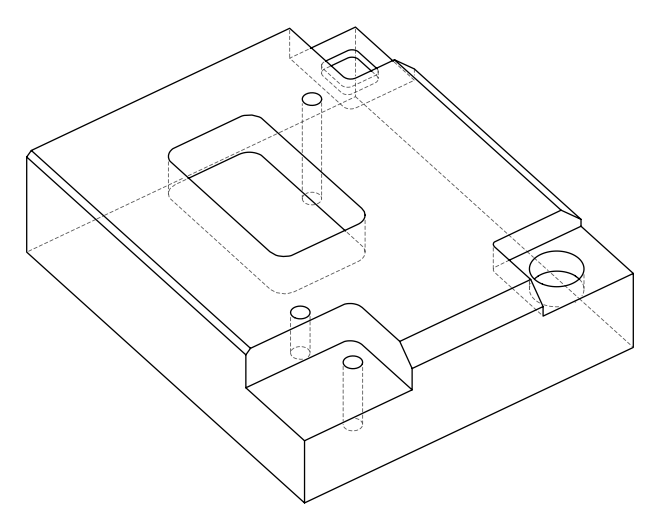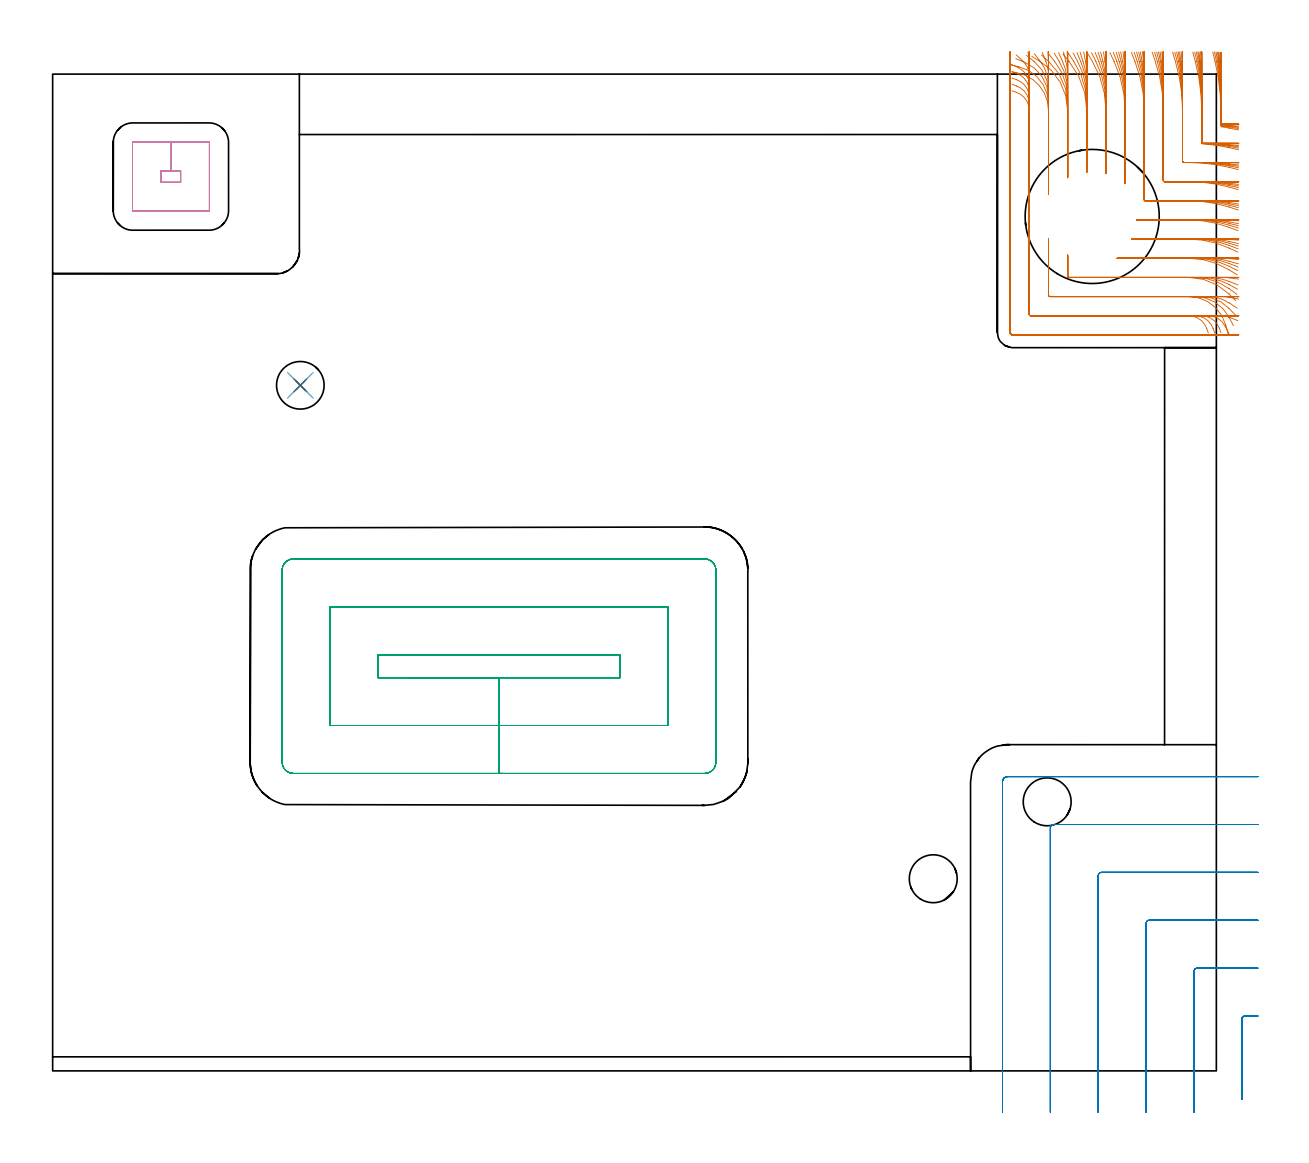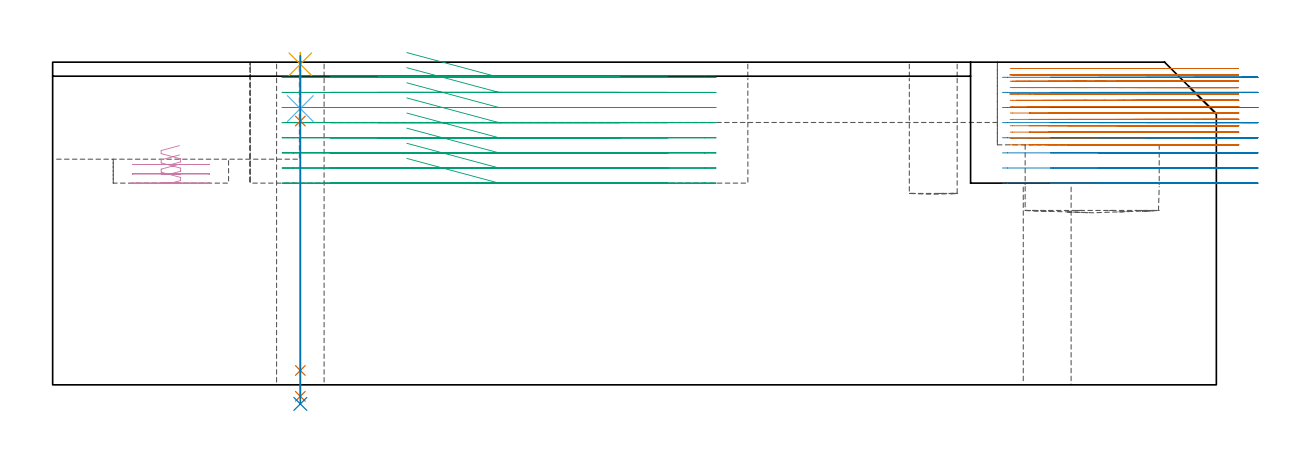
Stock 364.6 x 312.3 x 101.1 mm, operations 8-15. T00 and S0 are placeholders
(PLAN: 15 operations, 11 tool changes, 99.9 min)
(1 INDEXABLE_INSERT_DRILL_THROUGH_HOLE_FROM_SOLID | STEP1HOLE | NXT0302_001 | 0.28 min | 17831 mm3)
(2 INDEXABLE_INSERT_DRILL_BLIND_HOLE_FROM_SOLID | STEP1POCKET | NXT0302_036 | 0.1 min | 64683 mm3)
(3 INDEXABLE_INSERT_DRILL_BLIND_HOLE_FROM_SOLID_1 | STEP1POCKET_1 | NXT0302_001 | 0.18 min | 7271 mm3)
(4 AREA_MILL | FG_CHAMFER_SURFACE | UGT0205_001 | 12.57 min | 41837 mm3)
(5 AREA_MILL_1 | FG_CHAMFER_SURFACE_1 | UGT0205_001 | 6.27 min | 18274 mm3)
(6 AREA_MILL_2 | FG_CHAMFER_SURFACE_2 | UGT0205_001 | 4.77 min | 2806 mm3)
(7 MILL_CORNER_NOTCH_RECTANGULAR | CORNER_NOTCH_RECTANGULAR | NXT0201_011 | Follow Part, ap 3, ae 75% | 15.93 min | 145169 mm3)
(8 MILL_CORNER_NOTCH_RECTANGULAR_1 | CORNER_NOTCH_RECTANGULAR_1 | NXT0201_009 | Follow Part, ap 2, ae 75% | 30.9 min | 113911 mm3)
(9 MILL_CORNER_NOTCH_RECTANGULAR_2 | CORNER_NOTCH_RECTANGULAR_2 | UGT0201_094 | Follow Part, ap 5, ae 75% | 11.74 min | 289486 mm3)
(10 MILL_RECTANGULAR_POCKET | POCKET_RECTANGULAR_STRAIGHT | UGT0201_094 | Follow Part, ap 5, ae 75% | 15.13 min | 509353 mm3)
(11 MILL_RECTANGULAR_POCKET_1 | POCKET_RECTANGULAR_STRAIGHT_1 | NXT0201_011 | Follow Part, ap 3, ae 75% | 1.01 min | 8888 mm3)
(12 SPOT_DRILL | STEP1HOLE_1 | NXT0321_9005460120000 | 0.03 min | 4 mm3)
(13 DRILL_BLIND_HOLE_INTO_CENTER | STEP1HOLE_1 | UGT0301_492 | 0.07 min | 912 mm3)
(14 GUN_DRILL_THROUGH_HOLE | STEP1HOLE_1 | UGT0307_006 | 0.51 min | 5596 mm3)
(15 DRILL_TO_ENLARGE_THROUGH_HOLE | STEP1HOLE_1 | UGT0301_280 | 0.44 min | 11098 mm3)
(TOOL NXT0302_001 | Index. Insert Drill 15mm [880-D1500L20-05] | D15 PA176 FL75 Z2)
(TOOL NXT0302_036 | Index. Insert Drill 42mm [880-D4200L50-05] | D42 PA176 FL210 Z2)
(TOOL UGT0205_001 | Chamfer Mill 20 x 3 x 45 deg. | D20 FL50 Z2)
(TOOL NXT0201_011 | ENDMILL 12mm [2P460-1200-NA 1630] | D12 FL38 Z6)
(TOOL NXT0201_009 | ENDMILL 8mm [2P460-0800-NA 1630] | D8 FL26 Z6)
(TOOL UGT0201_094 | End mill 20 mm | D20 FL38 Z4)
(TOOL NXT0321_9005460120000 | NC Spot Drill, 142deg, 12mm, Carbide, Uncoated | D12 PA142 FL30 Z2)
(TOOL UGT0301_492 | Carbide Drill 9.7 mm | D9.7 PA118 FL87 Z2)
(TOOL UGT0307_006 | Gun Drill 9 mm | D9 PA130 FL24 Z1)
(TOOL UGT0301_280 | Twist Drill 14.9 mm | D14.9 PA118 FL114 Z2)
(OP 8 MILL_CORNER_NOTCH_RECTANGULAR_1)
G17 G21 G94 G90
T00 M6
G54
G17 G0 G90 X363.485 Y319.217 S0 M3
G43 Z111.1 H1
Z99.108
G94 G1 X364.184 Y316.3 F250.
G2 X366. Y300.923 R66. F500.
G1 Y296.165
G3 X366.332 Y295.775 R0.4
G2 X368.6 Y295.372 R66.
G1 X371.544 Y294.796 F250.
G0 Z111.1
X357.227 Y319.2
Z99.108
G1 X357.996 Y316.3
G2 X360. Y300.923 R60. F500.
G1 Y290.83
G3 X360.366 Y290.436 R0.4
G2 X368.6 Y289.247 R60.
G1 X371.532 Y288.613 F250.
G0 Z111.1
X350.91 Y319.176
Z99.108
G1 X351.764 Y316.3
G2 X354. Y300.923 R54. F500.
G1 Y284.996
G3 X354.396 Y284.6 R0.4
G1 X355.93
G2 X368.6 Y283.093 R54.
G1 X371.516 Y282.389 F250.
G0 Z111.1
X344.509 Y319.142
Z99.108
G1 X345.47 Y316.3
G2 X348. Y300.923 R48. F500.
G1 Y278.996
G3 X348.396 Y278.6 R0.4
G1 X355.93
G2 X368.6 Y276.898 R48.
G1 X371.494 Y276.106 F250.
G0 Z111.1
X337.985 Y319.092
Z99.108
G1 X339.084 Y316.3
G2 X342. Y300.923 R42. F500.
G1 Y272.996
G3 X342.396 Y272.6 R0.4
G1 X355.93
G2 X368.6 Y270.643 R42.
G1 X371.46 Y269.738 F250.
G0 Z111.1
X331.269 Y319.013
Z99.108
G1 X332.551 Y316.3
G2 X336. Y300.923 R36. F500.
G1 Y281.214
Y278.214 F250.
G0 Z111.1
X324.222 Y318.876
Z99.108
G1 X325.759 Y316.3
G2 X330. Y300.923 R30. F500.
G1 Y284.14
Y281.14 F250.
G0 Z111.1
X316.505 Y318.603
Z99.108
G1 X318.427 Y316.3
G2 X324. Y300.923 R24. F500.
G1 Y284.611
Y281.611 F250.
G0 Z111.1
X306.794 Y317.859
Z99.108
G1 X309.357 Y316.3
G2 X318. Y300.923 R18. F500.
G1 Y282.855
Y279.855 F250.
G0 Z111.1
X300.547 Y313.004
Z99.108
G1 X302.025 Y312.751
G2 X312. Y300.923 R12. F500.
G1 Y277.758
Y274.758 F250.
G0 Z111.1
X339.662 Y266.6
Z99.108
G1 X342.662
X355.93 F500.
G2 X368.6 Y264.297 R36.
G1 X371.408 Y263.241 F250.
G0 Z111.1
X338.144 Y260.6
Z99.108
G1 X341.144
X355.93 F500.
G2 X368.6 Y257.793 R30.
G1 X371.319 Y256.526 F250.
G0 Z111.1
X333.527 Y254.6
Z99.108
G1 X336.527
X355.93 F500.
G2 X368.6 Y250.983 R24.
G1 X371.148 Y249.399 F250.
G0 Z111.1
X318. Y255.545
Z99.108
G1 Y252.545
Y248.997 F500.
G3 X318.397 Y248.6 R0.4
G1 X355.93
G2 X368.6 Y243.385 R18.
G1 X370.731 Y241.274 F250.
G0 Z111.1
X312. Y260.641
Z99.108
G1 Y257.641
Y242.997 F500.
G3 X312.397 Y242.6 R0.4
G1 X355.93
G2 X367.487 Y233.831 R12.
G1 X368.294 Y230.942 F250.
G0 Z111.1
X300.586 Y307.08
Z99.108
G1 X302. Y306.58
G2 X306. Y300.923 R6. F500.
G1 Y236.997
G3 X306.397 Y236.6 R0.4
G1 X355.93
G2 X361.587 Y232.6 R6.
G1 X362.087 Y231.186 F250.
G0 Z111.1
X300. Y303.923
Z99.108
G1 Y300.923
Y231.4 F500.
G3 X300.8 Y230.6 R0.8
G1 X355.93
X358.93 F250.
G0 Z111.1
X364.021 Y319.238
Z97.115
G1 X364.629 Y316.3
G2 X366. Y302.917 R66. F500.
G1 Y296.452
G3 X366.344 Y296.06 R0.4
G2 X368.6 Y295.73 R66.
G1 X371.56 Y295.245 F250.
G0 Z111.1
X357.819 Y319.224
Z97.115
G1 X358.488 Y316.3
G2 X360. Y302.917 R60. F500.
G1 Y290.945
G3 X360.379 Y290.55 R0.4
G2 X368.6 Y289.642 R60.
G1 X371.552 Y289.108 F250.
G0 Z111.1
X351.572 Y319.206
Z97.115
G1 X352.315 Y316.3
G2 X354. Y302.917 R54. F500.
G1 Y284.996
G3 X354.396 Y284.6 R0.4
G1 X357.922
G2 X368.6 Y283.534 R54.
G1 X371.541 Y282.94 F250.
G0 Z111.1
X345.26 Y319.181
Z97.115
G1 X346.097 Y316.3
G2 X348. Y302.917 R48. F500.
G1 Y278.996
G3 X348.396 Y278.6 R0.4
G1 X357.922
G2 X368.6 Y277.397 R48.
G1 X371.525 Y276.73 F250.
G0 Z111.1
X338.855 Y319.144
Z97.115
G1 X339.811 Y316.3
G2 X342. Y302.917 R42. F500.
G1 Y272.996
G3 X342.396 Y272.6 R0.4
G1 X357.922
G2 X368.6 Y271.22 R42.
G1 X371.501 Y270.457 F250.
G0 Z111.1
X332.305 Y319.085
Z97.115
G1 X333.42 Y316.3
G2 X336. Y302.917 R36. F500.
G1 Y281.214
Y278.214 F250.
G0 Z111.1
X325.511 Y318.985
Z97.115
G1 X326.849 Y316.3
G2 X330. Y302.917 R30. F500.
G1 Y284.14
Y281.14 F250.
G0 Z111.1
X318.249 Y318.79
Z97.115
G1 X319.922 Y316.3
G2 X324. Y302.917 R24. F500.
G1 Y284.611
Y281.611 F250.
G0 Z111.1
X309.807 Y318.306
Z97.115
G1 X312.037 Y316.3
G2 X318. Y302.917 R18. F500.
G1 Y282.855
Y279.855 F250.
G0 Z111.1
X299.808 Y315.285
Z97.115
G1 X302.729 Y314.603
G2 X312. Y302.917 R12. F500.
G1 Y277.758
Y274.758 F250.
G0 Z111.1
X339.662 Y266.6
Z97.115
G1 X342.662
X357.922 F500.
G2 X368.6 Y264.98 R36.
G1 X371.465 Y264.09 F250.
G0 Z111.1
X338.144 Y260.6
Z97.115
G1 X341.144
X357.922 F500.
G2 X368.6 Y258.635 R30.
G1 X371.404 Y257.567 F250.
G0 Z111.1
X333.527 Y254.6
Z97.115
G1 X336.527
X357.922 F500.
G2 X368.6 Y252.094 R24.
G1 X371.287 Y250.759 F250.
G0 Z111.1
X318. Y255.545
Z97.115
G1 Y252.545
Y248.997 F500.
G3 X318.397 Y248.6 R0.4
G1 X357.922
G2 X368.6 Y245.091 R18.
G1 X371.015 Y243.311 F250.
G0 Z111.1
X312. Y260.641
Z97.115
G1 Y257.641
Y242.997 F500.
G3 X312.397 Y242.6 R0.4
G1 X357.922
G2 X368.572 Y236.129 R12.
G1 X369.954 Y233.466 F250.
G0 Z111.1
X300.586 Y309.074
Z97.115
G1 X302. Y308.574
G2 X306. Y302.917 R6. F500.
G1 Y236.997
G3 X306.397 Y236.6 R0.4
G1 X357.922
G2 X363.579 Y232.6 R6.
G1 X364.079 Y231.185 F250.
G0 Z111.1
X300. Y305.917
Z97.115
G1 Y302.917
Y231.4 F500.
G3 X300.8 Y230.6 R0.8
G1 X357.922
X360.922 F250.
G0 Z111.1
X364.496 Y319.234
Z95.123
G1 X365.013 Y316.279
G2 X366. Y304.908 R66. F500.
G1 Y296.677
G3 X366.356 Y296.284 R0.4
G2 X368.6 Y296.025 R66.
G1 X371.574 Y295.63 F250.
G0 Z111.1
X358.339 Y319.245
Z95.123
G1 X358.909 Y316.3
G2 X360. Y304.908 R60. F500.
G1 Y290.994
G3 X360.392 Y290.598 R0.4
G2 X368.6 Y289.967 R60.
G1 X371.568 Y289.532 F250.
G0 Z111.1
X352.152 Y319.232
Z95.123
G1 X352.785 Y316.3
G2 X354. Y304.908 R54. F500.
G1 Y284.996
G3 X354.396 Y284.6 R0.4
G1 X359.907
G2 X368.6 Y283.896 R54.
G1 X371.561 Y283.413 F250.
G0 Z111.1
X345.917 Y319.214
Z95.123
G1 X346.629 Y316.3
G2 X348. Y304.908 R48. F500.
G1 Y278.996
G3 X348.396 Y278.6 R0.4
G1 X359.907
G2 X368.6 Y277.806 R48.
G1 X371.55 Y277.263 F250.
G0 Z111.1
X339.612 Y319.188
Z95.123
G1 X340.425 Y316.3
G2 X342. Y304.908 R42. F500.
G1 Y272.996
G3 X342.396 Y272.6 R0.4
G1 X359.907
G2 X368.6 Y271.691 R42.
G1 X371.535 Y271.07 F250.
G0 Z111.1
X333.201 Y319.146
Z95.123
G1 X334.15 Y316.3
G2 X336. Y304.908 R36. F500.
G1 Y281.214
Y278.214 F250.
G0 Z111.1
X326.614 Y319.075
Z95.123
G1 X327.753 Y316.3
G2 X330. Y304.908 R30. F500.
G1 Y284.14
Y281.14 F250.
G0 Z111.1
X319.7 Y318.94
Z95.123
G1 X321.124 Y316.3
G2 X324. Y304.908 R24. F500.
G1 Y284.611
Y281.611 F250.
G0 Z111.1
X312.038 Y318.623
Z95.123
G1 X313.936 Y316.3
G2 X318. Y304.908 R18. F500.
G1 Y282.855
Y279.855 F250.
G0 Z111.1
X301.752 Y317.152
Z95.123
G1 X304.53 Y316.02
G2 X312. Y304.908 R12. F500.
G1 Y277.756
Y274.756 F250.
G0 Z111.1
X339.663 Y266.6
Z95.123
G1 X342.663
X359.907 F500.
G2 X368.6 Y265.535 R36.
G1 X371.511 Y264.81 F250.
G0 Z111.1
X338.143 Y260.6
Z95.123
G1 X341.143
X359.907 F500.
G2 X368.6 Y259.313 R30.
G1 X371.471 Y258.444 F250.
G0 Z111.1
X333.526 Y254.6
Z95.123
G1 X336.526
X359.907 F500.
G2 X368.6 Y252.97 R24.
G1 X371.396 Y251.884 F250.
G0 Z111.1
X318. Y255.547
Z95.123
G1 Y252.547
Y248.997 F500.
G3 X318.397 Y248.6 R0.4
G1 X359.907
G2 X368.6 Y246.362 R18.
G1 X371.227 Y244.913 F250.
G0 Z111.1
X312. Y260.642
Z95.123
G1 Y257.642
Y242.997 F500.
G3 X312.397 Y242.6 R0.4
G1 X359.907
G2 X368.6 Y238.872 R12.
G1 X370.668 Y236.699 F250.
G0 Z111.1
X300.586 Y311.065
Z95.123
G1 X302. Y310.565
G2 X306. Y304.908 R6. F500.
G1 Y236.997
G3 X306.397 Y236.6 R0.4
G1 X359.907
G2 X365.525 Y232.708 R6.
G1 X366.052 Y231.304 F250.
G0 Z111.1
X300. Y307.908
Z95.123
G1 Y304.908
Y231.4 F500.
G3 X300.8 Y230.6 R0.8
G1 X359.907
X362.907 F250.
G0 Z111.1
X364.913 Y319.201
Z93.131
G1 X365.337 Y316.231
G2 X366. Y306.9 R66. F500.
G1 Y296.85
G3 X366.369 Y296.456 R0.4
G2 X368.6 Y296.271 R66.
G1 X371.585 Y295.971 F250.
G0 Z111.1
X358.789 Y319.263
Z93.131
G1 X359.259 Y316.3
G2 X360. Y306.9 R60. F500.
G1 Y290.996
G3 X360.396 Y290.6 R0.4
G1 X362.014
G2 X368.6 Y290.237 R60.
G1 X371.582 Y289.908 F250.
G0 Z111.1
X352.653 Y319.254
Z93.131
G1 X353.176 Y316.3
G2 X354. Y306.9 R54. F500.
G1 Y284.996
G3 X354.396 Y284.6 R0.4
G1 X362.014
G2 X368.6 Y284.197 R54.
G1 X371.578 Y283.831 F250.
G0 Z111.1
X346.483 Y319.242
Z93.131
G1 X347.071 Y316.3
G2 X348. Y306.9 R48. F500.
G1 Y278.996
G3 X348.396 Y278.6 R0.4
G1 X362.014
G2 X368.6 Y278.146 R48.
G1 X371.572 Y277.734 F250.
G0 Z111.1
X340.263 Y319.224
Z93.131
G1 X340.935 Y316.3
G2 X342. Y306.9 R42. F500.
G1 Y272.996
G3 X342.396 Y272.6 R0.4
G1 X362.014
G2 X368.6 Y272.08 R42.
G1 X371.563 Y271.61 F250.
G0 Z111.1
X333.968 Y319.196
Z93.131
G1 X334.751 Y316.3
G2 X336. Y306.9 R36. F500.
G1 Y281.214
Y278.214 F250.
G0 Z111.1
X327.549 Y319.149
Z93.131
G1 X328.489 Y316.3
G2 X330. Y306.9 R30. F500.
G1 Y284.14
Y281.14 F250.
G0 Z111.1
X320.908 Y319.06
Z93.131
G1 X322.083 Y316.3
G2 X324. Y306.9 R24. F500.
G1 Y284.611
Y281.611 F250.
G0 Z111.1
X313.784 Y318.858
Z93.131
G1 X315.351 Y316.3
G2 X318. Y306.9 R18. F500.
G1 Y282.855
Y279.855 F250.
G0 Z111.1
X305.11 Y318.165
Z93.131
G1 X307.46 Y316.3
G2 X312. Y306.9 R12. F500.
G1 Y277.756
Y274.756 F250.
G0 Z111.1
X339.663 Y266.6
Z93.131
G1 X342.663
X362.014 F500.
G2 X368.6 Y265.992 R36.
G1 X371.549 Y265.444 F250.
G0 Z111.1
X338.142 Y260.6
Z93.131
G1 X341.142
X362.014 F500.
G2 X368.6 Y259.868 R30.
G1 X371.527 Y259.21 F250.
G0 Z111.1
X333.526 Y254.6
Z93.131
G1 X336.526
X362.014 F500.
G2 X368.6 Y253.679 R24.
G1 X371.485 Y252.855 F250.
G0 Z111.1
X318. Y255.547
Z93.131
G1 Y252.547
Y248.997 F500.
G3 X318.397 Y248.6 R0.4
G1 X362.014
G2 X368.6 Y247.352 R18.
G1 X371.392 Y246.254 F250.
G0 Z111.1
X312. Y260.642
Z93.131
G1 Y257.642
Y242.997 F500.
G3 X312.397 Y242.6 R0.4
G1 X362.014
G2 X368.6 Y240.631 R12.
G1 X371.108 Y238.985 F250.
G0 Z111.1
X300.595 Y313.056
Z93.131
G1 X302.008 Y312.554
G2 X306. Y306.9 R6. F500.
G1 Y236.997
G3 X306.397 Y236.6 R0.4
G1 X362.014
G2 X367.359 Y233.325 R6.
G1 X368.722 Y230.653 F250.
G0 Z111.1
X300. Y309.9
Z93.131
G1 Y306.9
Y231.4 F500.
G3 X300.8 Y230.6 R0.8
G1 X362.014
X365.014 F250.
G0 Z111.1
X365.267 Y319.155
Z91.138
G1 X365.597 Y316.174
G2 X366. Y308.895 R66. F500.
G1 Y296.995
G3 X366.395 Y296.6 R0.4
G2 X368.6 Y296.561 R66.
G1 X371.598 Y296.458 F250.
G0 Z111.1
X359.171 Y319.277
Z91.138
G1 X359.541 Y316.3
G2 X360. Y308.895 R60. F500.
G1 Y290.996
G3 X360.396 Y290.6 R0.4
G1 X366.338
G2 X368.6 Y290.557 R60.
G1 X371.598 Y290.444 F250.
G0 Z111.1
X353.078 Y319.272
Z91.138
G1 X353.49 Y316.3
G2 X354. Y308.895 R54. F500.
G1 Y284.996
G3 X354.396 Y284.6 R0.4
G1 X366.338
G2 X368.6 Y284.553 R54.
G1 X371.597 Y284.427 F250.
G0 Z111.1
X346.963 Y319.264
Z91.138
G1 X347.425 Y316.3
G2 X348. Y308.895 R48. F500.
G1 Y278.996
G3 X348.396 Y278.6 R0.4
G1 X366.338
G2 X368.6 Y278.547 R48.
G1 X371.597 Y278.405 F250.
G0 Z111.1
X340.813 Y319.253
Z91.138
G1 X341.342 Y316.3
G2 X342. Y308.895 R42. F500.
G1 Y272.996
G3 X342.396 Y272.6 R0.4
G1 X366.338
G2 X368.6 Y272.539 R42.
G1 X371.596 Y272.378 F250.
G0 Z111.1
X334.613 Y319.236
Z91.138
G1 X335.23 Y316.3
G2 X336. Y308.895 R36. F500.
G1 Y281.216
Y278.216 F250.
G0 Z111.1
X328.331 Y319.207
Z91.138
G1 X329.072 Y316.3
G2 X330. Y308.895 R30. F500.
G1 Y284.141
Y281.141 F250.
G0 Z111.1
X321.903 Y319.154
Z91.138
G1 X322.829 Y316.3
G2 X324. Y308.895 R24. F500.
G1 Y284.611
Y281.611 F250.
G0 Z111.1
X315.172 Y319.034
Z91.138
G1 X316.406 Y316.3
G2 X318. Y308.895 R18. F500.
G1 Y282.855
Y279.855 F250.
G0 Z111.1
X307.591 Y318.661
Z91.138
G1 X309.443 Y316.3
G2 X312. Y308.895 R12. F500.
G1 Y277.758
Y274.758 F250.
G0 Z111.1
X339.662 Y266.6
Z91.138
G1 X342.662
X366.338 F500.
G2 X368.6 Y266.529 R36.
G1 X371.594 Y266.34 F250.
G0 Z111.1
X338.142 Y260.6
Z91.138
G1 X341.142
X366.338 F500.
G2 X368.6 Y260.515 R30.
G1 X371.591 Y260.288 F250.
G0 Z111.1
X333.526 Y254.6
Z91.138
G1 X336.526
X366.338 F500.
G2 X368.6 Y254.493 R24.
G1 X371.587 Y254.21 F250.
G0 Z111.1
X318. Y255.545
Z91.138
G1 Y252.545
Y248.997 F500.
G3 X318.397 Y248.6 R0.4
G1 X366.338
G2 X368.6 Y248.457 R18.
G1 X371.576 Y248.08 F250.
G0 Z111.1
X312. Y260.641
Z91.138
G1 Y257.641
Y242.997 F500.
G3 X312.397 Y242.6 R0.4
G1 X366.338
G2 X368.6 Y242.385 R12.
G1 X371.546 Y241.82 F250.
G0 Z111.1
X299.791 Y315.6
Z91.138
G1 X302.515 Y314.342
G2 X306. Y308.895 R6. F500.
G1 Y236.997
G3 X306.397 Y236.6 R0.4
G1 X366.338
G2 X368.6 Y236.157 R6.
G1 X371.379 Y235.027 F250.
G0 Z111.1
X300. Y311.895
Z91.138
G1 Y308.895
Y231.4 F500.
G3 X300.8 Y230.6 R0.8
G1 X366.338
X369.338 F250.
G0 Z111.1
X365.675 Y319.088
Z89.146
G1 X365.866 Y316.094
G2 X366. Y311.894 R66. F500.
G1 Y296.995
G3 X366.395 Y296.6 R0.4
G1 X368.281
X368.6 Y296.599
X371.6 Y296.585 F250.
G0 Z111.1
X359.618 Y319.292
Z89.146
G1 X359.838 Y316.3
G2 X360. Y311.894 R60. F500.
G1 Y290.996
G3 X360.396 Y290.6 R0.4
G1 X368.281
X368.6 Y290.599
X371.6 Y290.583 F250.
G0 Z111.1
X353.575 Y319.29
Z89.146
G1 X353.82 Y316.3
G2 X354. Y311.894 R54. F500.
G1 Y284.996
G3 X354.396 Y284.6 R0.4
G1 X368.281
X368.6 Y284.599
X371.6 Y284.581 F250.
G0 Z111.1
X347.522 Y319.287
Z89.146
G1 X347.797 Y316.3
G2 X348. Y311.894 R48. F500.
G1 Y278.996
G3 X348.396 Y278.6 R0.4
G1 X368.281
G2 X368.6 Y278.599 R48.
G1 X371.6 Y278.579 F250.
G0 Z111.1
X341.453 Y319.283
Z89.146
G1 X341.768 Y316.3
G2 X342. Y311.894 R42. F500.
G1 Y272.996
G3 X342.396 Y272.6 R0.4
G1 X368.281
G2 X368.6 Y272.599 R42.
G1 X371.6 Y272.576 F250.
G0 Z111.1
X335.362 Y319.277
Z89.146
G1 X335.729 Y316.3
G2 X336. Y311.894 R36. F500.
G1 Y281.214
Y278.214 F250.
G0 Z111.1
X329.234 Y319.267
Z89.146
G1 X329.675 Y316.3
G2 X330. Y311.894 R30. F500.
G1 Y284.14
Y281.14 F250.
G0 Z111.1
X323.041 Y319.249
Z89.146
G1 X323.592 Y316.3
G2 X324. Y311.894 R24. F500.
G1 Y284.611
Y281.611 F250.
G0 Z111.1
X316.718 Y319.209
Z89.146
G1 X317.452 Y316.3
G2 X318. Y311.894 R18. F500.
G1 Y282.855
Y279.855 F250.
G0 Z111.1
X310.06 Y319.09
Z89.146
G1 X311.162 Y316.3
G2 X312. Y311.894 R12. F500.
G1 Y277.758
Y274.758 F250.
G0 Z111.1
X339.662 Y266.6
Z89.146
G1 X342.662
X368.281 F500.
G2 X368.6 Y266.599 R36.
G1 X371.6 Y266.572 F250.
G0 Z111.1
X338.144 Y260.6
Z89.146
G1 X341.144
X368.281 F500.
G2 X368.6 Y260.598 R30.
G1 X371.6 Y260.566 F250.
G0 Z111.1
X333.527 Y254.6
Z89.146
G1 X336.527
X368.281 F500.
G2 X368.6 Y254.598 R24.
G1 X371.6 Y254.558 F250.
G0 Z111.1
X318. Y255.545
Z89.146
G1 Y252.545
Y248.997 F500.
G3 X318.397 Y248.6 R0.4
G1 X368.281
G2 X368.6 Y248.597 R18.
G1 X371.6 Y248.544 F250.
G0 Z111.1
X312. Y260.641
Z89.146
G1 Y257.641
Y242.997 F500.
G3 X312.397 Y242.6 R0.4
G1 X368.281
G2 X368.6 Y242.596 R12.
G1 X371.599 Y242.516 F250.
G0 Z111.1
X301.881 Y318.333
Z89.146
G1 X304.08 Y316.293
G2 X306. Y311.894 R6. F500.
G1 Y236.997
G3 X306.397 Y236.6 R0.4
G1 X368.281
G2 X368.6 Y236.592 R6.
G1 X371.596 Y236.432 F250.
G0 Z111.1
X300. Y314.894
Z89.146
G1 Y311.894
Y231.4 F500.
G3 X300.8 Y230.6 R0.8
G1 X368.281
X371.281 F250.
G0 Z111.1
X365.977 Y319.048
Z87.154
G1 X365.998 Y316.048
G2 X366. Y315.573 R66. F500.
G1 Y296.995
G3 X366.395 Y296.6 R0.4
G1 X368.6
X371.6 F250.
G0 Z111.1
X359.959 Y319.3
Z87.154
G1 X359.996 Y316.3
G2 X360. Y315.573 R60. F500.
G1 Y290.996
G3 X360.396 Y290.6 R0.4
G1 X368.6
X371.6 F250.
G0 Z111.1
X353.955 Y319.3
Z87.154
G1 X353.995 Y316.3
G2 X354. Y315.573 R54. F500.
G1 Y284.996
G3 X354.396 Y284.6 R0.4
G1 X368.6
X371.6 F250.
G0 Z111.1
X347.949 Y319.3
Z87.154
G1 X347.995 Y316.3
G2 X348. Y315.573 R48. F500.
G1 Y278.996
G3 X348.396 Y278.6 R0.4
G1 X368.6
X371.6 F250.
G0 Z111.1
X341.942 Y319.3
Z87.154
G1 X341.994 Y316.3
G2 X342. Y315.573 R42. F500.
G1 Y272.996
G3 X342.396 Y272.6 R0.4
G1 X368.6
X371.6 F250.
G0 Z111.1
X335.932 Y319.299
Z87.154
G1 X335.993 Y316.3
G2 X336. Y315.573 R36. F500.
G1 Y281.214
Y278.214 F250.
G0 Z111.1
X329.919 Y319.299
Z87.154
G1 X329.991 Y316.3
G2 X330. Y315.573 R30. F500.
G1 Y284.14
Y281.14 F250.
G0 Z111.1
X323.898 Y319.299
Z87.154
G1 X323.989 Y316.3
G2 X324. Y315.573 R24. F500.
G1 Y284.611
Y281.611 F250.
G0 Z111.1
X317.864 Y319.298
Z87.154
G1 X317.985 Y316.3
G2 X318. Y315.573 R18. F500.
G1 Y282.855
Y279.855 F250.
G0 Z111.1
X311.796 Y319.294
Z87.154
G1 X311.978 Y316.3
G2 X312. Y315.573 R12. F500.
G1 Y277.758
Y274.758 F250.
G0 Z111.1
X339.663 Y266.6
Z87.154
G1 X342.663
X368.6 F500.
X371.6 F250.
G0 Z111.1
X338.144 Y260.6
Z87.154
G1 X341.144
X368.6 F500.
X371.6 F250.
G0 Z111.1
X333.527 Y254.6
Z87.154
G1 X336.527
X368.6 F500.
X371.6 F250.
G0 Z111.1
X318. Y255.545
Z87.154
G1 Y252.545
Y248.997 F500.
G3 X318.397 Y248.6 R0.4
G1 X368.6
X371.6 F250.
G0 Z111.1
X312. Y260.641
Z87.154
G1 Y257.641
Y242.997 F500.
G3 X312.397 Y242.6 R0.4
G1 X368.6
X371.6 F250.
G0 Z111.1
X305.593 Y319.278
Z87.154
G1 X305.956 Y316.3
G2 X306. Y315.573 R6. F500.
G1 Y236.997
G3 X306.397 Y236.6 R0.4
G1 X368.6
X371.6 F250.
G0 Z111.1
X300. Y318.573
Z87.154
G1 Y315.573
Y231.4 F500.
G3 X300.8 Y230.6 R0.8
G1 X368.6
X371.6 F250.
G0 Z111.1
X366. Y319.047
Z85.162
G1 Y316.047
Y296.995 F500.
G3 X366.395 Y296.6 R0.4
G1 X368.6
X371.6 F250.
G0 Z111.1
X360. Y319.3
Z85.162
G1 Y316.3
Y296.995 F500.
Y290.996
G3 X360.396 Y290.6 R0.4
G1 X368.6
X371.6 F250.
G0 Z111.1
X354. Y319.3
Z85.162
G1 Y316.3
Y290.996 F500.
Y284.996
G3 X354.396 Y284.6 R0.4
G1 X368.6
X371.6 F250.
G0 Z111.1
X348. Y319.3
Z85.162
G1 Y316.3
Y284.996 F500.
Y278.996
G3 X348.396 Y278.6 R0.4
G1 X368.6
X371.6 F250.
G0 Z111.1
X341.999 Y319.3
Z85.162
G1 X342. Y316.3
Y278.996 F500.
Y272.996
G3 X342.396 Y272.6 R0.4
G1 X368.6
X371.6 F250.
G0 Z111.1
X335.999 Y319.3
Z85.162
G1 X336. Y316.3
Y281.214 F500.
Y278.214 F250.
G0 Z111.1
X329.999 Y319.3
Z85.162
G1 X330. Y316.3
Y284.14 F500.
Y281.14 F250.
G0 Z111.1
X323.999 Y319.3
Z85.162
G1 X324. Y316.3
Y284.611 F500.
Y281.611 F250.
G0 Z111.1
X317.999 Y319.3
Z85.162
G1 X318. Y316.3
Y282.855 F500.
Y279.855 F250.
G0 Z111.1
X311.998 Y319.3
Z85.162
G1 X312. Y316.3
Y277.757 F500.
Y274.757 F250.
G0 Z111.1
X339.663 Y266.6
Z85.162
G1 X342.663
X368.6 F500.
X371.6 F250.
G0 Z111.1
X338.144 Y260.6
Z85.162
G1 X341.144
X368.6 F500.
X371.6 F250.
G0 Z111.1
X333.527 Y254.6
Z85.162
G1 X336.527
X368.6 F500.
X371.6 F250.
G0 Z111.1
X318. Y255.545
Z85.162
G1 Y252.545
Y248.997 F500.
G3 X318.397 Y248.6 R0.4
G1 X368.6
X371.6 F250.
G0 Z111.1
X312. Y260.641
Z85.162
G1 Y257.641
Y242.997 F500.
G3 X312.397 Y242.6 R0.4
G1 X368.6
X371.6 F250.
G0 Z111.1
X305.996 Y319.3
Z85.162
G1 X306. Y316.3
Y242.997 F500.
Y236.997
G3 X306.397 Y236.6 R0.4
G1 X368.6
X371.6 F250.
G0 Z111.1
X300. Y319.292
Z85.162
G1 Y316.292
Y231.4 F500.
G3 X300.8 Y230.6 R0.8
G1 X368.6
X371.6 F250.
G0 Z111.1
X366. Y319.047
Z83.169
G1 Y316.047
Y296.995 F500.
G3 X366.395 Y296.6 R0.4
G1 X368.6
X371.6 F250.
G0 Z111.1
X360. Y319.3
Z83.169
G1 Y316.3
Y290.996 F500.
G3 X360.396 Y290.6 R0.4
G1 X368.6
X371.6 F250.
G0 Z111.1
X354. Y319.3
Z83.169
G1 Y316.3
Y284.996 F500.
G3 X354.396 Y284.6 R0.4
G1 X368.6
X371.6 F250.
G0 Z111.1
X348. Y319.3
Z83.169
G1 Y316.3
Y278.996 F500.
G3 X348.396 Y278.6 R0.4
G1 X368.6
X371.6 F250.
G0 Z111.1
X342. Y319.3
Z83.169
G1 Y316.3
Y272.996 F500.
G3 X342.396 Y272.6 R0.4
G1 X368.6
X371.6 F250.
G0 Z111.1
X336. Y319.3
Z83.169
G1 Y316.3
Y281.217 F500.
Y278.217 F250.
G0 Z111.1
X330. Y319.3
Z83.169
G1 Y316.3
Y284.142 F500.
Y281.142 F250.
G0 Z111.1
X324. Y319.3
Z83.169
G1 Y316.3
Y284.612 F500.
Y281.612 F250.
G0 Z111.1
X318. Y319.3
Z83.169
G1 Y316.3
Y282.854 F500.
Y279.854 F250.
G0 Z111.1
X312. Y319.3
Z83.169
G1 Y316.3
Y277.757 F500.
Y274.757 F250.
G0 Z111.1
X339.663 Y266.6
Z83.169
G1 X342.663
X368.6 F500.
X371.6 F250.
G0 Z111.1
X338.144 Y260.6
Z83.169
G1 X341.144
X368.6 F500.
X371.6 F250.
G0 Z111.1
X333.527 Y254.6
Z83.169
G1 X336.527
X368.6 F500.
X371.6 F250.
G0 Z111.1
X318. Y255.545
Z83.169
G1 Y252.545
Y248.997 F500.
G3 X318.397 Y248.6 R0.4
G1 X368.6
X371.6 F250.
G0 Z111.1
X312. Y260.641
Z83.169
G1 Y257.641
Y242.997 F500.
G3 X312.397 Y242.6 R0.4
G1 X368.6
X371.6 F250.
G0 Z111.1
X306. Y319.3
Z83.169
G1 Y316.3
Y236.997 F500.
G3 X306.397 Y236.6 R0.4
G1 X368.6
X371.6 F250.
G0 Z111.1
X300. Y319.3
Z83.169
G1 Y316.3
Y231.4 F500.
G3 X300.8 Y230.6 R0.8
G1 X368.6
X371.6 F250.
G0 Z111.1
X366. Y319.047
Z81.177
G1 Y316.047
Y296.995 F500.
G3 X366.395 Y296.6 R0.4
G1 X368.6
X371.6 F250.
G0 Z111.1
X360. Y319.3
Z81.177
G1 Y316.3
Y290.996 F500.
G3 X360.396 Y290.6 R0.4
G1 X368.6
X371.6 F250.
G0 Z111.1
X354. Y319.3
Z81.177
G1 Y316.3
Y284.996 F500.
G3 X354.396 Y284.6 R0.4
G1 X368.6
X371.6 F250.
G0 Z111.1
X348. Y319.3
Z81.177
G1 Y316.3
Y278.996 F500.
G3 X348.396 Y278.6 R0.4
G1 X368.6
X371.6 F250.
G0 Z111.1
X342. Y319.3
Z81.177
G1 Y316.3
Y272.996 F500.
G3 X342.396 Y272.6 R0.4
G1 X368.6
X371.6 F250.
G0 Z111.1
X336. Y319.3
Z81.177
G1 Y316.3
Y281.214 F500.
Y278.214 F250.
G0 Z111.1
X330. Y319.3
Z81.177
G1 Y316.3
Y284.14 F500.
Y281.14 F250.
G0 Z111.1
X324. Y319.3
Z81.177
G1 Y316.3
Y284.611 F500.
Y281.611 F250.
G0 Z111.1
X318. Y319.3
Z81.177
G1 Y316.3
Y282.854 F500.
Y279.854 F250.
G0 Z111.1
X312. Y319.3
Z81.177
G1 Y316.3
Y277.758 F500.
Y274.758 F250.
G0 Z111.1
X339.663 Y266.6
Z81.177
G1 X342.663
X368.6 F500.
X371.6 F250.
G0 Z111.1
X338.144 Y260.6
Z81.177
G1 X341.144
X368.6 F500.
X371.6 F250.
G0 Z111.1
X333.527 Y254.6
Z81.177
G1 X336.527
X368.6 F500.
X371.6 F250.
G0 Z111.1
X318. Y255.545
Z81.177
G1 Y252.545
Y248.997 F500.
G3 X318.397 Y248.6 R0.4
G1 X368.6
X371.6 F250.
G0 Z111.1
X312. Y260.641
Z81.177
G1 Y257.641
Y242.997 F500.
G3 X312.397 Y242.6 R0.4
G1 X368.6
X371.6 F250.
G0 Z111.1
X306. Y319.3
Z81.177
G1 Y316.3
Y236.997 F500.
G3 X306.397 Y236.6 R0.4
G1 X368.6
X371.6 F250.
G0 Z111.1
X300. Y319.3
Z81.177
G1 Y316.3
Y231.4 F500.
G3 X300.8 Y230.6 R0.8
G1 X368.6
X371.6 F250.
G0 Z111.1
X366. Y319.047
Z79.185
G1 Y316.047
Y296.995 F500.
G3 X366.395 Y296.6 R0.4
G1 X368.6
X371.6 F250.
G0 Z111.1
X360. Y319.3
Z79.185
G1 Y316.3
Y290.996 F500.
G3 X360.396 Y290.6 R0.4
G1 X368.6
X371.6 F250.
G0 Z111.1
X354. Y319.3
Z79.185
G1 Y316.3
Y284.996 F500.
G3 X354.396 Y284.6 R0.4
G1 X368.6
X371.6 F250.
G0 Z111.1
X348. Y319.3
Z79.185
G1 Y316.3
Y278.996 F500.
G3 X348.396 Y278.6 R0.4
G1 X368.6
X371.6 F250.
G0 Z111.1
X342. Y319.3
Z79.185
G1 Y316.3
Y272.996 F500.
G3 X342.396 Y272.6 R0.4
G1 X368.6
X371.6 F250.
G0 Z111.1
X336. Y319.3
Z79.185
G1 Y316.3
Y281.214 F500.
Y278.214 F250.
G0 Z111.1
X330. Y319.3
Z79.185
G1 Y316.3
Y284.14 F500.
Y281.14 F250.
G0 Z111.1
X324. Y319.3
Z79.185
G1 Y316.3
Y284.611 F500.
Y281.611 F250.
G0 Z111.1
X318. Y319.3
Z79.185
G1 Y316.3
Y282.855 F500.
Y279.855 F250.
G0 Z111.1
X312. Y319.3
Z79.185
G1 Y316.3
Y277.758 F500.
Y274.758 F250.
G0 Z111.1
X339.662 Y266.6
Z79.185
G1 X342.662
X368.6 F500.
X371.6 F250.
G0 Z111.1
X338.144 Y260.6
Z79.185
G1 X341.144
X368.6 F500.
X371.6 F250.
G0 Z111.1
X333.527 Y254.6
Z79.185
G1 X336.527
X368.6 F500.
X371.6 F250.
G0 Z111.1
X318. Y255.545
Z79.185
G1 Y252.545
Y248.997 F500.
G3 X318.397 Y248.6 R0.4
G1 X368.6
X371.6 F250.
G0 Z111.1
X312. Y260.641
Z79.185
G1 Y257.641
Y242.997 F500.
G3 X312.397 Y242.6 R0.4
G1 X368.6
X371.6 F250.
G0 Z111.1
X306. Y319.3
Z79.185
G1 Y316.3
Y236.997 F500.
G3 X306.397 Y236.6 R0.4
G1 X368.6
X371.6 F250.
G0 Z111.1
X300. Y319.3
Z79.185
G1 Y316.3
Y231.4 F500.
G3 X300.8 Y230.6 R0.8
G1 X368.6
X371.6 F250.
G0 Z111.1
X366. Y319.047
Z77.192
G1 Y316.047
Y296.995 F500.
G3 X366.395 Y296.6 R0.4
G1 X368.6
X371.6 F250.
G0 Z111.1
X360. Y319.3
Z77.192
G1 Y316.3
Y290.996 F500.
G3 X360.396 Y290.6 R0.4
G1 X368.6
X371.6 F250.
G0 Z111.1
X354. Y319.3
Z77.192
G1 Y316.3
Y284.996 F500.
G3 X354.396 Y284.6 R0.4
G1 X368.6
X371.6 F250.
G0 Z111.1
X348. Y319.3
Z77.192
G1 Y316.3
Y278.996 F500.
G3 X348.396 Y278.6 R0.4
G1 X368.6
X371.6 F250.
G0 Z111.1
X342. Y319.3
Z77.192
G1 Y316.3
Y272.996 F500.
G3 X342.396 Y272.6 R0.4
G1 X368.6
X371.6 F250.
G0 Z111.1
X336. Y319.3
Z77.192
G1 Y316.3
Y281.214 F500.
Y278.214 F250.
G0 Z111.1
X330. Y319.3
Z77.192
G1 Y316.3
Y284.14 F500.
Y281.14 F250.
G0 Z111.1
X324. Y319.3
Z77.192
G1 Y316.3
Y284.611 F500.
Y281.611 F250.
G0 Z111.1
X318. Y319.3
Z77.192
G1 Y316.3
Y282.855 F500.
Y279.855 F250.
G0 Z111.1
X312. Y319.3
Z77.192
G1 Y316.3
Y277.758 F500.
Y274.758 F250.
G0 Z111.1
X339.662 Y266.6
Z77.192
G1 X342.662
X368.6 F500.
X371.6 F250.
G0 Z111.1
X338.144 Y260.6
Z77.192
G1 X341.144
X368.6 F500.
X371.6 F250.
G0 Z111.1
X333.527 Y254.6
Z77.192
G1 X336.527
X368.6 F500.
X371.6 F250.
G0 Z111.1
X318. Y255.545
Z77.192
G1 Y252.545
Y248.997 F500.
G3 X318.397 Y248.6 R0.4
G1 X368.6
X371.6 F250.
G0 Z111.1
X312. Y260.641
Z77.192
G1 Y257.641
Y242.997 F500.
G3 X312.397 Y242.6 R0.4
G1 X368.6
X371.6 F250.
G0 Z111.1
X306. Y319.3
Z77.192
G1 Y316.3
Y236.997 F500.
G3 X306.397 Y236.6 R0.4
G1 X368.6
X371.6 F250.
G0 Z111.1
X300. Y319.3
Z77.192
G1 Y316.3
Y231.4 F500.
G3 X300.8 Y230.6 R0.8
G1 X368.6
X371.6 F250.
G0 Z111.1
X366. Y319.047
Z75.2
G1 Y316.047
Y296.995 F500.
G3 X366.395 Y296.6 R0.4
G1 X368.6
X371.6 F250.
G0 Z111.1
X360. Y319.3
Z75.2
G1 Y316.3
Y290.996 F500.
G3 X360.396 Y290.6 R0.4
G1 X368.6
X371.6 F250.
G0 Z111.1
X354. Y319.3
Z75.2
G1 Y316.3
Y284.996 F500.
G3 X354.396 Y284.6 R0.4
G1 X368.6
X371.6 F250.
G0 Z111.1
X348. Y319.3
Z75.2
G1 Y316.3
Y278.996 F500.
G3 X348.396 Y278.6 R0.4
G1 X368.6
X371.6 F250.
G0 Z111.1
X342. Y319.3
Z75.2
G1 Y316.3
Y272.996 F500.
G3 X342.396 Y272.6 R0.4
G1 X368.6
X371.6 F250.
G0 Z111.1
X336. Y319.3
Z75.2
G1 Y316.3
Y281.214 F500.
Y278.214 F250.
G0 Z111.1
X330. Y319.3
Z75.2
G1 Y316.3
Y284.14 F500.
Y281.14 F250.
G0 Z111.1
X324. Y319.3
Z75.2
G1 Y316.3
Y284.611 F500.
Y281.611 F250.
G0 Z111.1
X318. Y319.3
Z75.2
G1 Y316.3
Y282.855 F500.
Y279.855 F250.
G0 Z111.1
X312. Y319.3
Z75.2
G1 Y316.3
Y277.758 F500.
Y274.758 F250.
G0 Z111.1
X339.663 Y266.6
Z75.2
G1 X342.663
X368.6 F500.
X371.6 F250.
G0 Z111.1
X338.144 Y260.6
Z75.2
G1 X341.144
X368.6 F500.
X371.6 F250.
G0 Z111.1
X333.527 Y254.6
Z75.2
G1 X336.527
X368.6 F500.
X371.6 F250.
G0 Z111.1
X318. Y255.545
Z75.2
G1 Y252.545
Y248.997 F500.
G3 X318.397 Y248.6 R0.4
G1 X368.6
X371.6 F250.
G0 Z111.1
X312. Y260.641
Z75.2
G1 Y257.641
Y242.997 F500.
G3 X312.397 Y242.6 R0.4
G1 X368.6
X371.6 F250.
G0 Z111.1
X306. Y319.3
Z75.2
G1 Y316.3
Y236.997 F500.
G3 X306.397 Y236.6 R0.4
G1 X368.6
X371.6 F250.
G0 Z111.1
X300. Y319.3
Z75.2
G1 Y316.3
Y231.4 F500.
G3 X300.8 Y230.6 R0.8
G1 X368.6
X371.6 F250.
G0 Z111.1
M5
M2
(OP 9 MILL_CORNER_NOTCH_RECTANGULAR_2)
G17 G21 G94 G90
T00 M6
G54
G17 G0 G90 X377.6 Y17.2 S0 M3
G43 Z111.1 H0
Z96.362
G94 G1 X374.6 F250.
X373.594 F500.
G3 X372.6 Y16.206 R1.
G1 Y-6.
Y-9. F250.
G0 Z111.1
X377.6 Y32.2
Z96.362
G1 X374.6
X358.594 F500.
G3 X357.6 Y31.206 R1.
G1 Y-10.
Y-13. F250.
G0 Z111.1
X377.6 Y47.2
Z96.362
G1 X374.6
X343.595 F500.
G3 X342.6 Y46.205 R1.
G1 Y-10.
Y-13. F250.
G0 Z111.1
X377.6 Y62.2
Z96.362
G1 X374.6
X328.595 F500.
G3 X327.6 Y61.205 R1.
G1 Y-10.
Y-13. F250.
G0 Z111.1
X377.6 Y77.2
Z96.362
G1 X374.6
X313.595 F500.
G3 X312.6 Y76.205 R1.
G1 Y-10.
Y-13. F250.
G0 Z111.1
X377.6 Y92.2
Z96.362
G1 X374.6
X299.2 F500.
G3 X297.6 Y90.6 R1.6
G1 Y-10.
Y-13. F250.
G0 Z111.1
X377.6 Y17.2
Z91.625
G1 X374.6
X373.594 F500.
G3 X372.6 Y16.206 R1.
G1 Y-6.
Y-9. F250.
G0 Z111.1
X377.6 Y32.2
Z91.625
G1 X374.6
X358.594 F500.
G3 X357.6 Y31.206 R1.
G1 Y-10.
Y-13. F250.
G0 Z111.1
X377.6 Y47.2
Z91.625
G1 X374.6
X343.595 F500.
G3 X342.6 Y46.205 R1.
G1 Y-10.
Y-13. F250.
G0 Z111.1
X377.6 Y62.2
Z91.625
G1 X374.6
X328.595 F500.
G3 X327.6 Y61.205 R1.
G1 Y-10.
Y-13. F250.
G0 Z111.1
X377.6 Y77.2
Z91.625
G1 X374.6
X313.595 F500.
G3 X312.6 Y76.205 R1.
G1 Y-10.
Y-13. F250.
G0 Z111.1
X377.6 Y92.2
Z91.625
G1 X374.6
X299.2 F500.
G3 X297.6 Y90.6 R1.6
G1 Y-10.
Y-13. F250.
G0 Z111.1
X377.6 Y17.2
Z86.887
G1 X374.6
X373.594 F500.
G3 X372.6 Y16.206 R1.
G1 Y-6.
Y-9. F250.
G0 Z111.1
X377.6 Y32.2
Z86.887
G1 X374.6
X358.594 F500.
G3 X357.6 Y31.206 R1.
G1 Y-10.
Y-13. F250.
G0 Z111.1
X377.6 Y47.2
Z86.887
G1 X374.6
X343.595 F500.
G3 X342.6 Y46.205 R1.
G1 Y-10.
Y-13. F250.
G0 Z111.1
X377.6 Y62.2
Z86.887
G1 X374.6
X328.595 F500.
G3 X327.6 Y61.205 R1.
G1 Y-10.
Y-13. F250.
G0 Z111.1
X377.6 Y77.2
Z86.887
G1 X374.6
X313.595 F500.
G3 X312.6 Y76.205 R1.
G1 Y-10.
Y-13. F250.
G0 Z111.1
X377.6 Y92.2
Z86.887
G1 X374.6
X299.2 F500.
G3 X297.6 Y90.6 R1.6
G1 Y-10.
Y-13. F250.
G0 Z111.1
X377.6 Y17.2
Z82.15
G1 X374.6
X373.594 F500.
G3 X372.6 Y16.206 R1.
G1 Y-6.
Y-9. F250.
G0 Z111.1
X377.6 Y32.2
Z82.15
G1 X374.6
X358.594 F500.
G3 X357.6 Y31.206 R1.
G1 Y-10.
Y-13. F250.
G0 Z111.1
X377.6 Y47.2
Z82.15
G1 X374.6
X343.595 F500.
G3 X342.6 Y46.205 R1.
G1 Y-10.
Y-13. F250.
G0 Z111.1
X377.6 Y62.2
Z82.15
G1 X374.6
X328.595 F500.
G3 X327.6 Y61.205 R1.
G1 Y-10.
Y-13. F250.
G0 Z111.1
X377.6 Y77.2
Z82.15
G1 X374.6
X313.595 F500.
G3 X312.6 Y76.205 R1.
G1 Y-10.
Y-13. F250.
G0 Z111.1
X377.6 Y92.2
Z82.15
G1 X374.6
X299.2 F500.
G3 X297.6 Y90.6 R1.6
G1 Y-10.
Y-13. F250.
G0 Z111.1
X377.6 Y17.2
Z77.412
G1 X374.6
X373.594 F500.
G3 X372.6 Y16.206 R1.
G1 Y-6.
Y-9. F250.
G0 Z111.1
X377.6 Y32.2
Z77.412
G1 X374.6
X358.594 F500.
G3 X357.6 Y31.206 R1.
G1 Y-10.
Y-13. F250.
G0 Z111.1
X377.6 Y47.2
Z77.412
G1 X374.6
X343.595 F500.
G3 X342.6 Y46.205 R1.
G1 Y-10.
Y-13. F250.
G0 Z111.1
X377.6 Y62.2
Z77.412
G1 X374.6
X328.595 F500.
G3 X327.6 Y61.205 R1.
G1 Y-10.
Y-13. F250.
G0 Z111.1
X377.6 Y77.2
Z77.412
G1 X374.6
X313.595 F500.
G3 X312.6 Y76.205 R1.
G1 Y-10.
Y-13. F250.
G0 Z111.1
X377.6 Y92.2
Z77.412
G1 X374.6
X299.2 F500.
G3 X297.6 Y90.6 R1.6
G1 Y-10.
Y-13. F250.
G0 Z111.1
X377.6 Y17.2
Z72.675
G1 X374.6
X373.594 F500.
G3 X372.6 Y16.206 R1.
G1 Y-6.
Y-9. F250.
G0 Z111.1
X377.6 Y32.2
Z72.675
G1 X374.6
X358.594 F500.
G3 X357.6 Y31.206 R1.
G1 Y-10.
Y-13. F250.
G0 Z111.1
X377.6 Y47.2
Z72.675
G1 X374.6
X343.595 F500.
G3 X342.6 Y46.205 R1.
G1 Y-10.
Y-13. F250.
G0 Z111.1
X377.6 Y62.2
Z72.675
G1 X374.6
X328.595 F500.
G3 X327.6 Y61.205 R1.
G1 Y-10.
Y-13. F250.
G0 Z111.1
X377.6 Y77.2
Z72.675
G1 X374.6
X313.595 F500.
G3 X312.6 Y76.205 R1.
G1 Y-10.
Y-13. F250.
G0 Z111.1
X377.6 Y92.2
Z72.675
G1 X374.6
X299.2 F500.
G3 X297.6 Y90.6 R1.6
G1 Y-10.
Y-13. F250.
G0 Z111.1
X377.6 Y17.2
Z67.937
G1 X374.6
X373.594 F500.
G3 X372.6 Y16.206 R1.
G1 Y-6.
Y-9. F250.
G0 Z111.1
X377.6 Y32.2
Z67.937
G1 X374.6
X358.594 F500.
G3 X357.6 Y31.206 R1.
G1 Y-10.
Y-13. F250.
G0 Z111.1
X377.6 Y47.2
Z67.937
G1 X374.6
X343.595 F500.
G3 X342.6 Y46.205 R1.
G1 Y-10.
Y-13. F250.
G0 Z111.1
X377.6 Y62.2
Z67.937
G1 X374.6
X328.595 F500.
G3 X327.6 Y61.205 R1.
G1 Y-10.
Y-13. F250.
G0 Z111.1
X377.6 Y77.2
Z67.937
G1 X374.6
X313.595 F500.
G3 X312.6 Y76.205 R1.
G1 Y-10.
Y-13. F250.
G0 Z111.1
X377.6 Y92.2
Z67.937
G1 X374.6
X299.2 F500.
G3 X297.6 Y90.6 R1.6
G1 Y-10.
Y-13. F250.
G0 Z111.1
X377.6 Y17.2
Z63.2
G1 X374.6
X373.594 F500.
G3 X372.6 Y16.206 R1.
G1 Y-6.
Y-9. F250.
G0 Z111.1
X377.6 Y32.2
Z63.2
G1 X374.6
X358.594 F500.
G3 X357.6 Y31.206 R1.
G1 Y-10.
Y-13. F250.
G0 Z111.1
X377.6 Y47.2
Z63.2
G1 X374.6
X343.595 F500.
G3 X342.6 Y46.205 R1.
G1 Y-10.
Y-13. F250.
G0 Z111.1
X377.6 Y62.2
Z63.2
G1 X374.6
X328.595 F500.
G3 X327.6 Y61.205 R1.
G1 Y-10.
Y-13. F250.
G0 Z111.1
X377.6 Y77.2
Z63.2
G1 X374.6
X313.595 F500.
G3 X312.6 Y76.205 R1.
G1 Y-10.
Y-13. F250.
G0 Z111.1
X377.6 Y92.2
Z63.2
G1 X374.6
X299.2 F500.
G3 X297.6 Y90.6 R1.6
G1 Y-10.
Y-13. F250.
G0 Z111.1
M5
M2
(OP 10 MILL_RECTANGULAR_POCKET)
G17 G21 G94 G90
T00 M6
G54
G17 G0 G90 X110.973 Y123.2 S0 M3
G43 Z111.1 H0
Z104.1
G94 G1 X139.85 Z96.362 F250.
X177.8 F500.
Y130.4
X101.9
Y123.2
X139.85
Y108.2
X192.8
Y145.4
X86.9
Y108.2
X139.85
Y93.2
X204.3
G3 X207.8 Y96.7 R3.5
G1 Y156.9
G3 X204.3 Y160.4 R3.5
G1 X75.4
G3 X71.9 Y156.9 R3.5
G1 Y96.7
G3 X75.4 Y93.2 R3.5
G1 X139.85
X140.85
G0 X110.973 Y123.2 Z99.362
G1 X139.85 Z91.625 F250.
X177.8 F500.
Y130.4
X101.9
Y123.2
X139.85
Y108.2
X192.8
Y145.4
X86.9
Y108.2
X139.85
Y93.2
X204.3
G3 X207.8 Y96.7 R3.5
G1 Y156.9
G3 X204.3 Y160.4 R3.5
G1 X75.4
G3 X71.9 Y156.9 R3.5
G1 Y96.7
G3 X75.4 Y93.2 R3.5
G1 X139.85
X140.85
G0 X110.973 Y123.2 Z94.625
G1 X139.85 Z86.887 F250.
X177.8 F500.
Y130.4
X101.9
Y123.2
X139.85
Y108.2
X192.8
Y145.4
X86.9
Y108.2
X139.85
Y93.2
X204.3
G3 X207.8 Y96.7 R3.5
G1 Y156.9
G3 X204.3 Y160.4 R3.5
G1 X75.4
G3 X71.9 Y156.9 R3.5
G1 Y96.7
G3 X75.4 Y93.2 R3.5
G1 X139.85
X140.85
G0 X110.973 Y123.2 Z89.887
G1 X139.85 Z82.15 F250.
X177.8 F500.
Y130.4
X101.9
Y123.2
X139.85
Y108.2
X192.8
Y145.4
X86.9
Y108.2
X139.85
Y93.2
X204.3
G3 X207.8 Y96.7 R3.5
G1 Y156.9
G3 X204.3 Y160.4 R3.5
G1 X75.4
G3 X71.9 Y156.9 R3.5
G1 Y96.7
G3 X75.4 Y93.2 R3.5
G1 X139.85
X140.85
G0 X110.973 Y123.2 Z85.15
G1 X139.85 Z77.412 F250.
X177.8 F500.
Y130.4
X101.9
Y123.2
X139.85
Y108.2
X192.8
Y145.4
X86.9
Y108.2
X139.85
Y93.2
X204.3
G3 X207.8 Y96.7 R3.5
G1 Y156.9
G3 X204.3 Y160.4 R3.5
G1 X75.4
G3 X71.9 Y156.9 R3.5
G1 Y96.7
G3 X75.4 Y93.2 R3.5
G1 X139.85
X140.85
G0 X110.973 Y123.2 Z80.412
G1 X139.85 Z72.675 F250.
X177.8 F500.
Y130.4
X101.9
Y123.2
X139.85
Y108.2
X192.8
Y145.4
X86.9
Y108.2
X139.85
Y93.2
X204.3
G3 X207.8 Y96.7 R3.5
G1 Y156.9
G3 X204.3 Y160.4 R3.5
G1 X75.4
G3 X71.9 Y156.9 R3.5
G1 Y96.7
G3 X75.4 Y93.2 R3.5
G1 X139.85
X140.85
G0 X110.973 Y123.2 Z75.675
G1 X139.85 Z67.937 F250.
X177.8 F500.
Y130.4
X101.9
Y123.2
X139.85
Y108.2
X192.8
Y145.4
X86.9
Y108.2
X139.85
Y93.2
X204.3
G3 X207.8 Y96.7 R3.5
G1 Y156.9
G3 X204.3 Y160.4 R3.5
G1 X75.4
G3 X71.9 Y156.9 R3.5
G1 Y96.7
G3 X75.4 Y93.2 R3.5
G1 X139.85
X140.85
G0 X110.973 Y123.2 Z70.937
G1 X139.85 Z63.2 F250.
X177.8 F500.
Y130.4
X101.9
Y123.2
X139.85
Y108.2
X192.8
Y145.4
X86.9
Y108.2
X139.85
Y93.2
X204.3
G3 X207.8 Y96.7 R3.5
G1 Y156.9
G3 X204.3 Y160.4 R3.5
G1 X75.4
G3 X71.9 Y156.9 R3.5
G1 Y96.7
G3 X75.4 Y93.2 R3.5
G1 X139.85
X140.85
G0 Z111.1
M5
M2
(OP 11 MILL_RECTANGULAR_POCKET_1)
G17 G21 G94 G90
T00 M6
G54
G17 G0 G90 X39.726 Y282. S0 M3
G43 Z111.1 H1
Z74.946
G94 G1 X34. Z73.412 F250.
Y278.4 Z72.447
X40.1 Z70.813
Y282. Z69.848
X37.05 Z69.031
X34. F500.
Y278.4
X40.1
Y282.
X37.05
Y291.
X25.1
X25.045 Y290.995
X25.005 Y290.955
X25. Y290.9
Y269.5
X25.005 Y269.445
X25.045 Y269.405
X25.1 Y269.4
X49.
X49.055 Y269.405
X49.095 Y269.445
X49.1 Y269.5
Y290.9
X49.095 Y290.955
X49.055 Y290.995
X49. Y291.
X37.05
X36.05
G0 X39.726 Y282. Z72.031
G1 X34. Z70.496 F250.
Y278.4 Z69.532
X40.1 Z67.897
Y282. Z66.933
X37.05 Z66.115
X34. F500.
Y278.4
X40.1
Y282.
X37.05
Y291.
X25.1
X25.045 Y290.995
X25.005 Y290.955
X25. Y290.9
Y269.5
X25.005 Y269.445
X25.045 Y269.405
X25.1 Y269.4
X49.
X49.055 Y269.405
X49.095 Y269.445
X49.1 Y269.5
Y290.9
X49.095 Y290.955
X49.055 Y290.995
X49. Y291.
X37.05
X36.05
G0 X39.726 Y282. Z69.115
G1 X34. Z67.581 F250.
Y278.4 Z66.616
X40.1 Z64.982
Y282. Z64.017
X37.05 Z63.2
X34. F500.
Y278.4
X40.1
Y282.
X37.05
Y291.
X25.1
X25.045 Y290.995
X25.005 Y290.955
X25. Y290.9
Y269.5
X25.005 Y269.445
X25.045 Y269.405
X25.1 Y269.4
X49.
X49.055 Y269.405
X49.095 Y269.445
X49.1 Y269.5
Y290.9
X49.095 Y290.955
X49.055 Y290.995
X49. Y291.
X37.05
X36.05
G0 Z111.1
M5
M2
(OP 12 SPOT_DRILL)
G17 G21 G94 G90
T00 M6
G54
G17 G0 G90 X77.6 Y214.8 S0 M3
G43 Z111.1 H0
G94 G81 G98 Z100.459 F250. R104.1
G80
M5
M2
(OP 13 DRILL_BLIND_HOLE_INTO_CENTER)
G17 G21 G94 G90
T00 M6
G54
G17 G0 G90 X77.6 Y214.8 S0 M3
G43 Z111.1 H0
G94 G81 G98 Z86.55 F250. R103.1
G80
M5
M2
(OP 14 GUN_DRILL_THROUGH_HOLE)
G17 G21 G94 G90
T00 M6
G54
G17 G0 G90 X77.6 Y214.8 M8
G43 Z111.1 H0
Z98.753
S716 M3
G94 G1 Z82.655 F125. M26
G4 X.084
Z4.5 F250.
G4 X.084
Z-3.598 F125.
G4 X.084
M5
M9
G0 Z98.753
Z111.1
M2
(OP 15 DRILL_TO_ENLARGE_THROUGH_HOLE)
G17 G21 G94 G90
T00 M6
G54
G17 G0 G90 X77.6 Y214.8 S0 M3
G43 Z111.1 H0
G94 G73 G98 Z-5.976 F250. Q13.385 R103.1
G80
M5
M2
